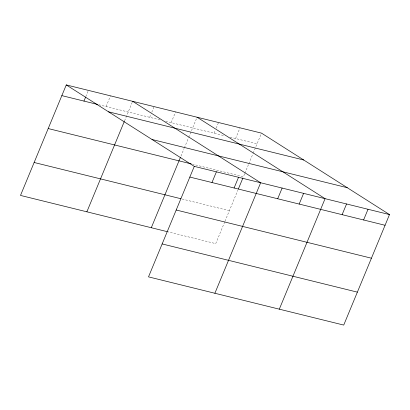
<?xml version="1.0" encoding="UTF-8"?>
<svg xmlns="http://www.w3.org/2000/svg" width="410" height="410" viewBox="0 0 410 410"><rect width="100%" height="100%" fill="white"/><g stroke="black" fill="none" stroke-linecap="round" stroke-linejoin="round"><path stroke-width="0.31" stroke-dasharray="2.05 1.54" d="M85.833 96.581L88.165 90.948M106.093 106.549L110.521 95.848M124.563 120.832L132.645 101.311M149.691 117.311L150.854 114.498M151.787 112.243L154.124 106.615M171.165 122.616L175.598 111.915M180.948 156.148L184.111 148.502M184.357 147.913L188.498 137.914M188.743 137.329L197.072 117.219M214.112 133.219L215.281 130.406M216.213 128.151L218.545 122.523M235.586 138.524L240.019 127.823M224.736 221.866L215.721 243.627L167.864 231.809M224.982 221.277L237.846 190.214M244.637 173.82L243.422 176.761L192.495 164.184M244.883 173.23L248.537 164.41M248.778 163.821L252.919 153.822M253.165 153.232L261.493 133.127M98.718 104.724L160.735 120.038M165.645 121.252L223.932 135.643M230.066 137.16L257.065 143.823M182.122 199.029L229.364 210.694"/><path stroke-width="0.61" d="M66.271 84.921L194.278 166.373L148.507 276.873L343.729 325.079L389.5 214.573L261.493 133.127L66.271 84.921L20.5 195.426L167.249 231.66M83.963 101.085L85.598 97.144M86.874 211.811L124.317 121.421M151.3 227.719L180.456 157.322M211.97 182.532L216.403 171.836M234.095 187.995L238.528 177.299M238.333 189.046L242.935 177.93M214.881 293.263L260.652 182.763L132.645 101.311M277.698 198.763L282.126 188.062M299.172 204.062L303.6 193.366M279.307 309.171L325.079 198.671L197.072 117.219M342.119 214.671L346.553 203.97M363.593 219.97L368.026 209.274M61.838 95.622L97.488 104.422M108.512 111.802L303.738 160.002M152.033 139.492L347.26 187.698M48.195 128.555L191.27 163.882M194.278 166.373L389.5 214.573M189.845 177.069L385.067 225.274M34.143 162.488L180.892 198.727M176.203 210.007L371.424 258.208M162.15 243.94L357.371 292.14"/></g></svg>
